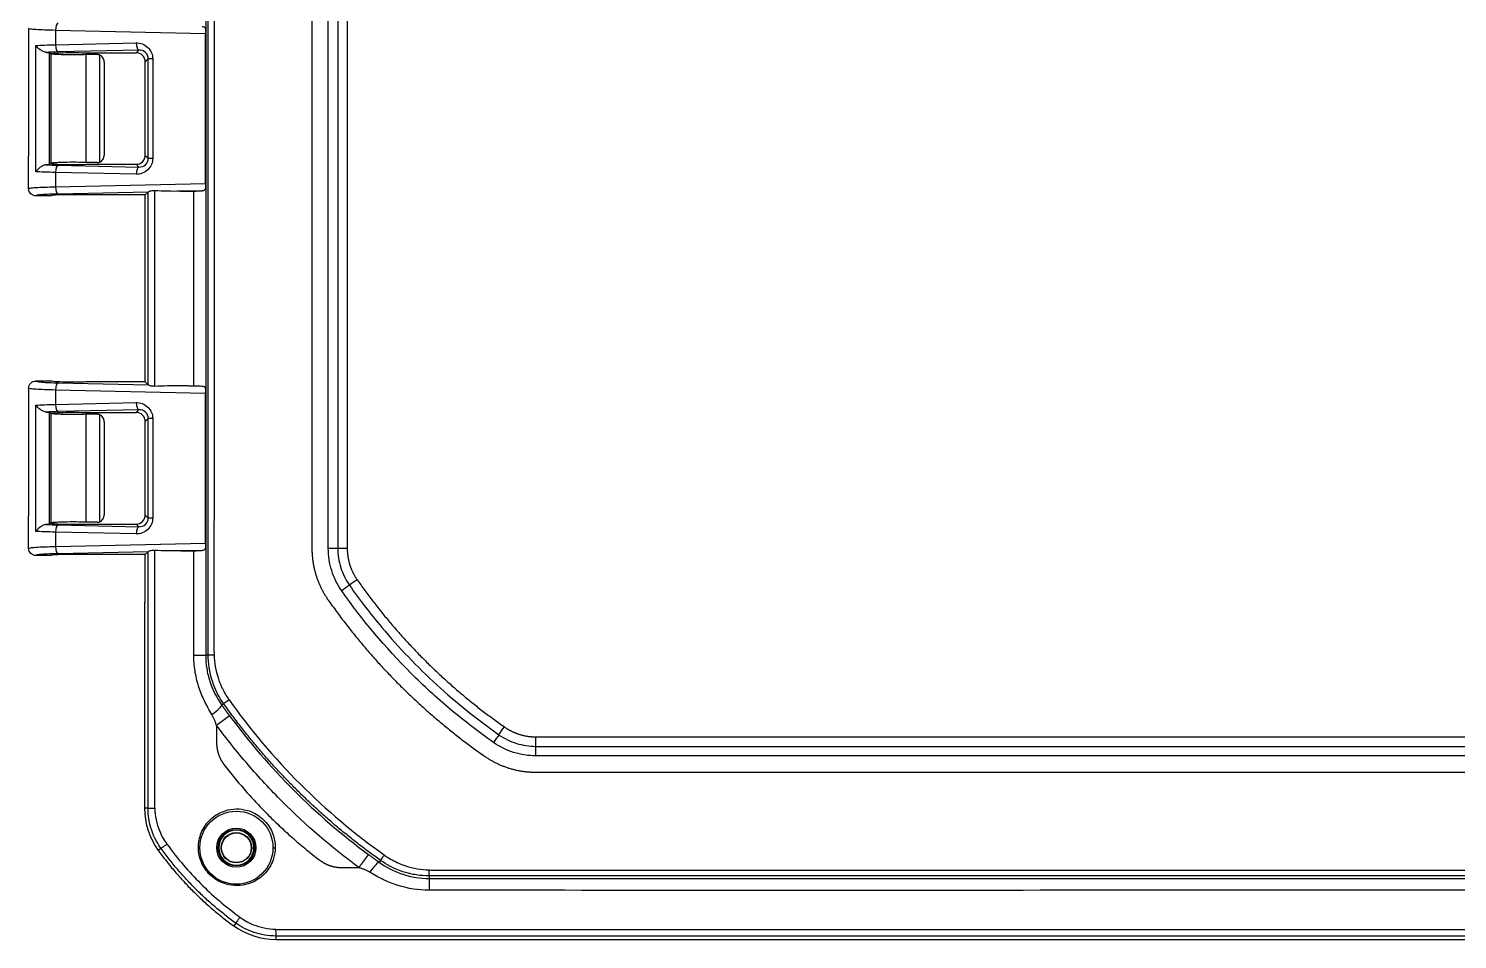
# Model space of a CAD drawing. Header units: millimetres. Extents: x 8 to 411, y -151 to 287.
# Drawn here: x 7.8 to 209.6, y -150.7 to -22.1 of the extents above; entities that cross this region are included whole.
import ezdxf

# ---------------------------------------------------------------- set-up
doc = ezdxf.new("R2010")
doc.units = ezdxf.units.MM
doc.layers.add('ProjItem', color=7, linetype='CONTINUOUS')

msp = doc.modelspace()

# ---------------------------------------------------------------- linework, layer by layer
at = {"layer": 'ProjItem'}
for p, q in [((47.8313, 68.2256), (47.8313, -95.4954)), ((50.1442, -95.4952), (50.1442, 68.2256)), ((51.4822, 68.2256), (51.4822, -95.495)), ((52.8202, 68.2256), (52.8202, -95.4949)), ((7.82732, -22.0728), (7.82732, -26.6448)), ((32.8246, -22.7957), (11.6188, -22.324)), ((11.6188, -22.324), (11.6188, -24.3588)), ((11.6188, -24.3588), (23.0126, -24.1054)), ((8.87275, -42.2902), (8.87275, -24.4586)), ((10.9907, -25.6274), (10.7302, -25.4714)), ((10.7302, -25.4714), (10.7302, -41.2774)), ((10.9907, -25.6274), (11.0023, -25.6274)), ((11.0139, -25.6413), (10.9907, -25.6274)), ((11.0139, -41.1075), (11.0139, -25.6413)), ((23.4096, -25.12), (12.0158, -25.3734)), ((15.9125, -25.5009), (23.0286, -25.5009)), ((15.9125, -25.7539), (15.9125, -40.9949)), ((17.5268, -25.7539), (15.9125, -25.7539)), ((17.8515, -25.8069), (17.8515, -40.9419)), ((23.0286, -25.5009), (23.4096, -25.12)), ((7.82732, -26.6448), (7.82732, -40.104)), ((18.4865, -26.7999), (18.4865, -39.9489)), ((24.7298, -26.3363), (24.2968, -26.7692)), ((24.2968, -39.9796), (24.2968, -26.7692)), ((24.7298, -40.4125), (24.7298, -26.3363)), ((25.3474, -26.3363), (25.3474, -40.4125)), ((7.82732, -44.676), (7.82732, -40.104)), ((24.2968, -39.9796), (24.7298, -40.4125)), ((10.9907, -41.1214), (10.7302, -41.2774)), ((11.0139, -41.1075), (10.9907, -41.1214)), ((10.9907, -41.1214), (11.0023, -41.1214)), ((12.0158, -41.3754), (23.4096, -41.6288)), ((17.5268, -40.9949), (15.9125, -40.9949)), ((15.9125, -41.2479), (23.0286, -41.2479)), ((23.4096, -41.6288), (23.0286, -41.2479)), ((23.0126, -42.6435), (11.6188, -42.39)), ((11.6188, -42.39), (11.6188, -44.4248)), ((11.6188, -44.4248), (32.8248, -43.9531)), ((11.0023, -45.6934), (8.84359, -45.6934)), ((24.7121, -45.157), (12.0158, -45.4394)), ((24.2968, -45.5669), (15.9125, -45.5669)), ((24.2968, -45.5669), (24.6948, -45.1689)), ((24.2968, -71.9819), (24.2968, -45.5669)), ((32.3438, -44.9872), (29.2479, -45.0561)), ((11.0023, -71.8554), (8.84359, -71.8554)), ((12.0158, -72.1094), (24.7121, -72.3918)), ((24.2968, -71.9819), (15.9125, -71.9819)), ((24.2968, -71.9819), (24.6948, -72.3798)), ((29.2506, -72.4928), (32.3426, -72.5616)), ((7.82732, -72.8728), (7.82732, -77.4448)), ((32.8248, -73.5957), (11.6188, -73.124)), ((11.6188, -73.124), (11.6188, -75.1588)), ((8.87275, -93.0902), (8.87275, -75.2586)), ((10.9907, -76.4274), (10.7302, -76.2714)), ((10.7302, -76.2714), (10.7302, -92.0774)), ((10.9907, -76.4274), (11.0023, -76.4274)), ((11.0139, -76.4413), (10.9907, -76.4274)), ((11.0139, -91.9075), (11.0139, -76.4413)), ((11.6188, -75.1588), (23.0126, -74.9054)), ((23.4096, -75.92), (12.0158, -76.1734)), ((15.9125, -76.3009), (23.0286, -76.3009)), ((15.9125, -76.5539), (15.9125, -91.7949)), ((17.5268, -76.5539), (15.9125, -76.5539)), ((17.8515, -76.6069), (17.8515, -91.7419)), ((23.0286, -76.3009), (23.4096, -75.92)), ((7.82732, -77.4448), (7.82732, -90.904)), ((18.4865, -77.5999), (18.4865, -90.7489)), ((24.7298, -77.1363), (24.2968, -77.5692)), ((24.2968, -90.7796), (24.2968, -77.5692)), ((24.7298, -91.2125), (24.7298, -77.1363)), ((25.3474, -77.1363), (25.3474, -91.2125)), ((24.2968, -90.7796), (24.7298, -91.2125)), ((7.82732, -95.476), (7.82732, -90.904)), ((10.9907, -91.9214), (10.7302, -92.0774)), ((11.0139, -91.9075), (10.9907, -91.9214)), ((10.9907, -91.9214), (11.0023, -91.9214)), ((12.0158, -92.1754), (23.4096, -92.4288)), ((17.5268, -91.7949), (15.9125, -91.7949)), ((15.9125, -92.0479), (23.0286, -92.0479)), ((23.4096, -92.4288), (23.0286, -92.0479)), ((23.0126, -93.4435), (11.6188, -93.19)), ((11.6188, -93.19), (11.6188, -95.2248)), ((11.6188, -95.2248), (32.8243, -94.7531)), ((11.0023, -96.4934), (8.84359, -96.4934)), ((24.712, -95.957), (12.0158, -96.2394)), ((24.2968, -96.3669), (15.9125, -96.3669)), ((24.2968, -96.3669), (24.6948, -95.969)), ((24.2968, -103.08), (24.2968, -96.3669)), ((32.3273, -95.7876), (29.3134, -95.8546)), ((24.2103, -103.224), (24.2968, -103.08)), ((24.2103, -103.224), (24.2103, -132.192)), ((33.1886, -110.558), (32.8298, -110.558)), ((35.3811, -117.43), (35.1112, -117.622)), ((34.3703, -120.483), (34.3703, -122.92)), ((79.4376, -122.112), (356.079, -122.112)), ((356.079, -124.789), (79.4373, -124.789)), ((79.4374, -123.451), (356.079, -123.451)), ((79.4374, -127.101), (217.758, -127.101)), ((24.6946, -132.192), (24.2103, -132.192)), ((26.5289, -137.867), (26.1398, -138.149)), ((52.0129, -140.562), (54.4502, -140.562)), ((57.5023, -139.552), (57.3103, -139.821)), ((64.3744, -141.744), (64.3744, -142.103)), ((37.0654, -148.404), (36.7837, -148.793)), ((42.7406, -150.238), (42.7406, -150.722)), ((42.7406, -150.722), (392.776, -150.722))]:
    msp.add_line(p, q, dxfattribs=at)
for radius in [5.15874, 2.76698, 2.56698, 2.14421, 2.0955]:
    msp.add_circle((37.1643, -137.768), radius, dxfattribs=at)
for centre, radius, start, end in [((34.3703, -132.192), 10.16, 180, -144.105), ((37.1643, -137.768), 2.4765, 0, 180), ((37.1643, -137.768), 2.4765, 180, 0), ((42.7406, -140.562), 10.16, -125.895, -90)]:
    msp.add_arc(centre, radius, start, end, dxfattribs=at)
for centre, major_axis, ratio, start_param, end_param in [((12.0158, -22.324), (0.0226, 1.01575), 0.390649, -6.2263, -4.7037), ((23.4096, -24.1054), (-0.0226, 1.01575), 0.390649, -4.72108, -3.19848), ((12.0158, -24.3588), (-0.0226, 1.01575), 0.390649, -4.72108, -3.19848), ((12.0158, -42.39), (0.0226, 1.01575), 0.390649, -6.2263, -4.7037), ((23.4096, -42.6435), (0.0226, 1.01575), 0.390649, -6.2263, -4.7037), ((12.0158, -44.4248), (-0.0226, 1.01575), 0.390649, -4.72108, -3.19848), ((12.0158, -73.124), (0.0226, 1.01575), 0.390649, -6.2263, -4.7037), ((12.0158, -75.1588), (-0.0226, 1.01575), 0.390649, -4.72108, -3.19848), ((23.4096, -74.9054), (-0.0226, 1.01575), 0.390649, -4.72108, -3.19848), ((12.0158, -93.19), (0.0226, 1.01575), 0.390649, -6.2263, -4.7037), ((23.4096, -93.4435), (0.0226, 1.01575), 0.390649, -6.2263, -4.7037), ((12.0158, -95.2248), (-0.0226, 1.01575), 0.390649, -4.72108, -3.19848), ((30.5452, -110.558), (2.286, 0.00011), 0.00132786, -1.30254, -0.0349066), ((33.2498, -118.947), (1.85697, 1.33322), 0.119602, -1.40744, -0.0351591), ((55.9857, -141.683), (1.33322, 1.85696), 0.119669, 0.0351594, 1.40737), ((64.3744, -144.388), (0.0001, 2.286), 0.00129019, 0.0349066, 1.30259)]:
    msp.add_ellipse(centre, major_axis=major_axis, ratio=ratio, start_param=start_param, end_param=end_param, dxfattribs=at)
for points, degree in [([(32.8304, 68.2253), (32.8278, -21.1666), (32.8298, -110.558)], 2), ([(33.1886, -110.558), (33.1889, 68.2256)], 1), ([(32.8248, -43.9531), (32.8246, -22.7957)], 1), ([(8.87275, -24.4586), (9.52777, -24.4151), (10.521, -24.379), (11.6188, -24.3588)], 3), ([(12.0158, -25.3734), (11.3899, -25.3873), (10.8068, -25.4081), (10.3319, -25.4336)], 3), ([(10.3319, -25.4336), (10.5541, -25.4421), (10.7103, -25.457), (10.7302, -25.4714)], 3), ([(17.8515, -25.8069), (17.6936, -25.7541), (17.5268, -25.7539)], 2), ([(11.6188, -42.39), (10.521, -42.3699), (9.52777, -42.3338), (8.87275, -42.2902)], 3), ([(10.7302, -41.2774), (10.7103, -41.2918), (10.5541, -41.3067), (10.3319, -41.3152)], 3), ([(10.3319, -41.3152), (10.8068, -41.3407), (11.3899, -41.3615), (12.0158, -41.3754)], 3), ([(17.5268, -40.9949), (17.6936, -40.9947), (17.8515, -40.9419)], 2), ([(24.7121, -45.157), (24.6997, -45.163), (24.6948, -45.1689)], 2), ([(24.6948, -72.3798), (24.6948, -45.1689)], 1), ([(25.6263, -44.9735), (25.6261, -56.9496), (25.6265, -72.5752)], 2), ([(29.2479, -45.0561), (28.0398, -45.0735), (26.8311, -45.0543), (25.6263, -44.9735)], 3), ([(29.2479, -45.0561), (31.142, -45.029)], 1), ([(31.142, -45.029), (31.6152, -45.0223), (32.043, -45.0074), (32.3438, -44.9872)], 3), ([(31.1428, -72.5199), (31.142, -45.029)], 1), ([(24.7121, -72.3918), (24.6997, -72.3859), (24.6948, -72.3798)], 2), ([(25.6265, -72.5752), (26.8326, -72.4944), (28.0419, -72.4754), (29.2506, -72.4928)], 3), ([(29.2506, -72.4928), (31.1428, -72.5199)], 1), ([(31.1428, -72.5199), (31.6151, -72.5265), (32.042, -72.5414), (32.3426, -72.5616)], 3), ([(32.8243, -94.7531), (32.8248, -73.5957)], 1), ([(8.87275, -75.2586), (9.52777, -75.2151), (10.521, -75.179), (11.6188, -75.1588)], 3), ([(12.0158, -76.1734), (11.3899, -76.1873), (10.8068, -76.2081), (10.3319, -76.2336)], 3), ([(10.3319, -76.2336), (10.5541, -76.2421), (10.7103, -76.257), (10.7302, -76.2714)], 3), ([(17.8515, -76.6069), (17.6936, -76.5541), (17.5268, -76.5539)], 2), ([(10.7302, -92.0774), (10.7103, -92.0918), (10.5541, -92.1067), (10.3319, -92.1152)], 3), ([(10.3319, -92.1152), (10.8068, -92.1407), (11.3899, -92.1615), (12.0158, -92.1754)], 3), ([(17.5268, -91.7949), (17.6936, -91.7947), (17.8515, -91.7419)], 2), ([(11.6188, -93.19), (10.521, -93.1699), (9.52777, -93.1338), (8.87275, -93.0902)], 3), ([(24.6946, -132.192), (24.6948, -95.969)], 1), ([(24.712, -95.957), (24.6998, -95.9629), (24.6948, -95.969)], 2), ([(29.3134, -95.8546), (28.0833, -95.8714), (26.8526, -95.8528), (25.6245, -95.7726)], 3), ([(29.3134, -95.8546), (31.1468, -95.8282)], 1), ([(31.1468, -95.8282), (31.6096, -95.8216), (32.0285, -95.8072), (32.3273, -95.7876)], 3), ([(31.1511, -110.561), (31.1468, -95.8282)], 1), ([(47.8313, -95.4954), (47.8314, -95.5441)], 1), ([(51.4822, -95.495), (51.0829, -95.4951), (50.6139, -95.4951), (50.1442, -95.4952)], 3), ([(52.8202, -95.4949), (52.3505, -95.495), (51.8815, -95.495), (51.4822, -95.495)], 3), ([(53.1266, -100.697), (52.7999, -100.927), (52.4162, -101.196), (52.0318, -101.466)], 3), ([(54.2216, -99.928), (53.8371, -100.198), (53.4534, -100.467), (53.1266, -100.697)], 3), ([(54.2216, -99.928), (62.7974, -112.135), (75.0045, -120.711)], 2), ([(50.1152, -102.761), (50.1392, -102.796)], 1), ([(50.1392, -102.796), (59.2162, -115.717), (72.137, -124.793)], 2), ([(50.1392, -102.796), (50.4309, -103.208)], 1), ([(35.1112, -117.622), (35.6506, -118.373), (36.206, -119.122)], 2), ([(57.5023, -139.552), (44.5777, -130.355), (35.3811, -117.43)], 2), ([(74.2355, -121.806), (74.465, -121.479), (74.7346, -121.095), (75.0045, -120.711)], 3), ([(74.2355, -121.806), (74.006, -122.133), (73.7365, -122.516), (73.4665, -122.901)], 3), ([(79.4374, -123.451), (79.4375, -123.051), (79.4375, -122.582), (79.4376, -122.112)], 3), ([(71.7311, -124.507), (72.137, -124.793)], 1), ([(72.137, -124.793), (72.1733, -124.819)], 1), ([(79.4373, -124.789), (79.4373, -124.319), (79.4374, -123.85), (79.4374, -123.451)], 3), ([(35.4161, -126.007), (41.2729, -133.66), (48.9255, -139.517)], 2), ([(79.387, -127.101), (79.4374, -127.101)], 1), ([(26.1398, -138.149), (30.6089, -144.324), (36.7837, -148.793)], 2), ([(37.0654, -148.404), (30.9526, -143.98), (26.5289, -137.867)], 2), ([(34.5973, -137.768), (34.3973, -137.768)], 1), ([(39.2598, -137.768), (39.3085, -137.768)], 1), ([(39.3085, -137.768), (39.6408, -137.768)], 1), ([(42.3231, -137.768), (42.6448, -137.768)], 1), ([(55.8102, -138.727), (56.5597, -139.282), (57.3103, -139.821)], 2), ([(217.758, -141.744), (64.3744, -141.744)], 1), ([(64.3744, -142.103), (141.067, -142.105), (217.759, -142.102)], 2), ([(217.758, -143.78), (166.629, -143.782), (115.5, -143.799), (64.3715, -143.782)], 3), ([(217.758, -150.238), (42.7406, -150.238)], 1)]:
    msp.add_open_spline(points, degree=degree, dxfattribs=at)
for points, degree, knots in [([(34.0001, 68.2256), (34.0016, 38.4199), (34.0119, 8.61326), (34.0113, -21.1665), (34.0109, -32.3343), (34.0133, -47.2397), (34.0112, -65.8623), (34.0102, -73.7307), (34.0086, -81.18), (34.0065, -88.2101), (34.004, -95.6708), (34.0014, -101.266), (33.9987, -104.997), (33.9974, -106.862), (33.9964, -108.262), (33.9956, -109.196), (33.9931, -109.663), (33.9957, -110.016), (34.0084, -110.245), (34.0207, -110.474), (34.0276, -110.59), (34.0292, -110.59)], 3, [0, 0, 0, 0, 0.5, 0.5, 0.5, 0.75, 0.75, 0.75, 0.875, 0.875, 0.875, 0.9375, 0.9375, 0.9375, 0.96875, 0.96875, 0.96875, 0.984375, 0.984375, 0.984375, 1, 1, 1, 1]), ([(11.6188, -22.324), (10.564, -22.3047), (9.54779, -22.2693), (8.86105, -22.2234), (8.51409, -22.2003), (8.25375, -22.1758), (8.08003, -22.1498), (7.90934, -22.1238), (7.82511, -22.0982), (7.82732, -22.0728)], 3, [0.401426, 0.401426, 0.401426, 0.401426, 0.986111, 0.986111, 0.986111, 1.27845, 1.27845, 1.27845, 1.5708, 1.5708, 1.5708, 1.5708]), ([(32.3352, -21.7614), (32.5339, -21.7739), (32.6768, -21.8241), (32.7478, -21.9974), (32.7822, -22.0837), (32.8038, -22.197), (32.8125, -22.3373), (32.8215, -22.4781), (32.8255, -22.6309), (32.8246, -22.7957)], 3, [0, 0, 0, 0, 0.000953323, 0.000953323, 0.000953323, 0.00142998, 0.00142998, 0.00142998, 0.00190665, 0.00190665, 0.00190665, 0.00190665]), ([(23.0126, -24.1054), (23.2878, -24.0989), (23.5849, -24.1413), (23.8726, -24.2464), (24.1602, -24.3507), (24.4363, -24.5186), (24.6639, -24.7369), (24.8923, -24.9543), (25.0704, -25.2204), (25.1835, -25.499), (25.2976, -25.7778), (25.3477, -26.0672), (25.3474, -26.3363)], 3, [1.68029, 1.68029, 1.68029, 1.68029, 2.0723, 2.0723, 2.0723, 2.46431, 2.46431, 2.46431, 2.85633, 2.85633, 2.85633, 3.24834, 3.24834, 3.24834, 3.24834]), ([(10.3319, -25.4336), (10.2001, -25.4283), (10.0493, -25.3848), (9.90148, -25.3201), (9.75252, -25.2536), (9.6118, -25.1727), (9.47933, -25.0774), (9.2189, -24.8918), (9.00848, -24.6732), (8.87275, -24.4586)], 3, [0, 0, 0, 0, 0.000488056, 0.000488056, 0.000488056, 0.000976112, 0.000976112, 0.000976112, 0.00195222, 0.00195222, 0.00195222, 0.00195222]), ([(11.0023, -25.6274), (11.0013, -25.6036), (11.1074, -25.5759), (11.3906, -25.5494), (11.6688, -25.523), (12.1347, -25.4986), (12.706, -25.484), (13.2746, -25.4692), (13.9276, -25.4648), (14.4968, -25.4694), (15.0699, -25.4738), (15.5538, -25.4864), (15.9125, -25.5009)], 3, [1.5708, 1.5708, 1.5708, 1.5708, 2.12781, 2.12781, 2.12781, 2.68483, 2.68483, 2.68483, 3.24184, 3.24184, 3.24184, 3.79886, 3.79886, 3.79886, 3.79886]), ([(15.9125, -25.7539), (15.5616, -25.7681), (15.0943, -25.7803), (14.5458, -25.785), (14.0007, -25.7899), (13.379, -25.7865), (12.8266, -25.7737), (12.2722, -25.7611), (11.804, -25.7394), (11.5029, -25.7151), (11.1973, -25.6908), (11.0517, -25.6645), (11.0139, -25.6413)], 3, [5.62592, 5.62592, 5.62592, 5.62592, 6.16112, 6.16112, 6.16112, 6.69632, 6.69632, 6.69632, 7.23152, 7.23152, 7.23152, 7.76672, 7.76672, 7.76672, 7.76672]), ([(18.4865, -26.7999), (18.4877, -26.603), (18.4294, -26.3823), (18.3114, -26.1996), (18.195, -26.0157), (18.0237, -25.8774), (17.8515, -25.8069)], 3, [0.0620551, 0.0620551, 0.0620551, 0.0620551, 0.683054, 0.683054, 0.683054, 1.30405, 1.30405, 1.30405, 1.30405]), ([(24.2968, -26.7692), (24.3009, -26.4714), (24.1777, -26.1199), (23.9256, -25.8722), (23.6778, -25.6201), (23.3264, -25.4969), (23.0286, -25.5009)], 3, [2.35756, 2.35756, 2.35756, 2.35756, 3.14159, 3.14159, 3.14159, 3.92562, 3.92562, 3.92562, 3.92562]), ([(24.7298, -26.3363), (24.7347, -26.0376), (24.6069, -25.6907), (24.3445, -25.4533), (24.0866, -25.2114), (23.7203, -25.103), (23.4096, -25.12)], 3, [3.03484, 3.03484, 3.03484, 3.03484, 3.81887, 3.81887, 3.81887, 4.6029, 4.6029, 4.6029, 4.6029]), ([(25.3474, -26.3363), (25.1734, -26.3363), (25.0212, -26.3363), (24.9121, -26.3363), (24.8041, -26.3363), (24.7403, -26.3363), (24.7298, -26.3363)], 3, [1.97222, 1.97222, 1.97222, 1.97222, 2.53073, 2.53073, 2.53073, 3.08923, 3.08923, 3.08923, 3.08923]), ([(17.8515, -40.9419), (18.0237, -40.8714), (18.195, -40.7331), (18.3114, -40.5492), (18.4294, -40.3665), (18.4877, -40.1458), (18.4865, -39.9489)], 3, [4.97913, 4.97913, 4.97913, 4.97913, 5.60013, 5.60013, 5.60013, 6.22113, 6.22113, 6.22113, 6.22113]), ([(23.0286, -41.2479), (23.3264, -41.2519), (23.6778, -41.1287), (23.9256, -40.8766), (24.1777, -40.6289), (24.3009, -40.2774), (24.2968, -39.9796)], 3, [2.35756, 2.35756, 2.35756, 2.35756, 3.14159, 3.14159, 3.14159, 3.92562, 3.92562, 3.92562, 3.92562]), ([(10.3319, -41.3152), (10.2001, -41.3205), (10.0493, -41.364), (9.90148, -41.4287), (9.75252, -41.4952), (9.6118, -41.5761), (9.47933, -41.6714), (9.2189, -41.857), (9.00848, -42.0756), (8.87275, -42.2902)], 3, [0, 0, 0, 0, 0.000488056, 0.000488056, 0.000488056, 0.000976112, 0.000976112, 0.000976112, 0.00195222, 0.00195222, 0.00195222, 0.00195222]), ([(11.0023, -41.1214), (11.0013, -41.1452), (11.1074, -41.1729), (11.3906, -41.1994), (11.6688, -41.2258), (12.1347, -41.2502), (12.706, -41.2648), (13.2746, -41.2796), (13.9276, -41.284), (14.4968, -41.2794), (15.0699, -41.275), (15.5538, -41.2624), (15.9125, -41.2479)], 3, [4.71239, 4.71239, 4.71239, 4.71239, 5.2694, 5.2694, 5.2694, 5.82642, 5.82642, 5.82642, 6.38343, 6.38343, 6.38343, 6.94045, 6.94045, 6.94045, 6.94045]), ([(15.9125, -40.9949), (15.5616, -40.9807), (15.0943, -40.9685), (14.5458, -40.9638), (14.0007, -40.9589), (13.379, -40.9623), (12.8266, -40.9751), (12.2722, -40.9877), (11.804, -41.0094), (11.5029, -41.0337), (11.1973, -41.058), (11.0517, -41.0843), (11.0139, -41.1075)], 3, [2.48433, 2.48433, 2.48433, 2.48433, 3.01953, 3.01953, 3.01953, 3.55473, 3.55473, 3.55473, 4.08992, 4.08992, 4.08992, 4.62512, 4.62512, 4.62512, 4.62512]), ([(25.3474, -40.4125), (25.3477, -40.6816), (25.2976, -40.971), (25.1835, -41.2498), (25.0704, -41.5284), (24.8923, -41.7945), (24.6639, -42.0119), (24.4363, -42.2302), (24.1602, -42.3981), (23.8726, -42.5024), (23.5849, -42.6075), (23.2878, -42.6499), (23.0126, -42.6435)], 3, [3.03484, 3.03484, 3.03484, 3.03484, 3.42686, 3.42686, 3.42686, 3.81887, 3.81887, 3.81887, 4.21089, 4.21089, 4.21089, 4.6029, 4.6029, 4.6029, 4.6029]), ([(23.4096, -41.6288), (23.7203, -41.6458), (24.0866, -41.5374), (24.3445, -41.2955), (24.6069, -41.0581), (24.7347, -40.7112), (24.7298, -40.4125)], 3, [1.68029, 1.68029, 1.68029, 1.68029, 2.46431, 2.46431, 2.46431, 3.24834, 3.24834, 3.24834, 3.24834]), ([(25.3474, -40.4125), (25.1734, -40.4125), (25.0212, -40.4125), (24.9121, -40.4125), (24.8041, -40.4125), (24.7403, -40.4125), (24.7298, -40.4125)], 3, [1.97222, 1.97222, 1.97222, 1.97222, 2.53073, 2.53073, 2.53073, 3.08923, 3.08923, 3.08923, 3.08923]), ([(32.8248, -43.9531), (32.8247, -44.1127), (32.8227, -44.2709), (32.8133, -44.4093), (32.8051, -44.5484), (32.7841, -44.662), (32.7502, -44.7503), (32.68, -44.9245), (32.5412, -44.9741), (32.3438, -44.9872)], 3, [0, 0, 0, 0, 0.000475486, 0.000475486, 0.000475486, 0.000950971, 0.000950971, 0.000950971, 0.00190194, 0.00190194, 0.00190194, 0.00190194]), ([(7.82732, -44.676), (7.82511, -44.6506), (7.90934, -44.625), (8.08003, -44.599), (8.25375, -44.5731), (8.51409, -44.5485), (8.86105, -44.5254), (9.54779, -44.4795), (10.564, -44.4441), (11.6188, -44.4248)], 3, [1.5708, 1.5708, 1.5708, 1.5708, 1.86314, 1.86314, 1.86314, 2.15548, 2.15548, 2.15548, 2.74017, 2.74017, 2.74017, 2.74017]), ([(8.84359, -45.6934), (8.57621, -45.6946), (8.31263, -45.5842), (8.12505, -45.3955), (7.93763, -45.2079), (7.82732, -44.9446), (7.82732, -44.676)], 3, [0, 0, 0, 0, 0.000794215, 0.000794215, 0.000794215, 0.00158843, 0.00158843, 0.00158843, 0.00158843]), ([(12.0158, -45.4394), (11.1264, -45.4589), (10.2691, -45.4946), (9.69366, -45.5412), (9.11033, -45.5874), (8.82829, -45.6429), (8.84359, -45.6934)], 3, [3.54302, 3.54302, 3.54302, 3.54302, 4.13281, 4.13281, 4.13281, 4.7226, 4.7226, 4.7226, 4.7226]), ([(15.9125, -45.5669), (15.5538, -45.5524), (15.0699, -45.5398), (14.4968, -45.5354), (13.9276, -45.5308), (13.2746, -45.5352), (12.706, -45.55), (12.1347, -45.5646), (11.6688, -45.589), (11.3906, -45.6154), (11.1074, -45.6419), (11.0013, -45.6696), (11.0023, -45.6934)], 3, [2.48433, 2.48433, 2.48433, 2.48433, 3.04134, 3.04134, 3.04134, 3.59836, 3.59836, 3.59836, 4.15537, 4.15537, 4.15537, 4.71239, 4.71239, 4.71239, 4.71239]), ([(24.7121, -45.157), (24.7389, -45.1468), (24.8154, -45.0614), (24.9886, -45.0065), (25.1614, -44.9503), (25.3985, -44.9553), (25.6263, -44.9735)], 3, [0, 0, 0, 0, 0.00070985, 0.00070985, 0.00070985, 0.0014197, 0.0014197, 0.0014197, 0.0014197]), ([(7.82732, -72.8728), (7.82611, -72.6055), (7.9361, -72.3418), (8.12454, -72.1539), (8.31185, -71.9661), (8.57503, -71.8554), (8.84359, -71.8554)], 3, [0, 0, 0, 0, 0.000794216, 0.000794216, 0.000794216, 0.00158843, 0.00158843, 0.00158843, 0.00158843]), ([(8.84359, -71.8554), (8.82829, -71.9059), (9.11033, -71.9614), (9.69366, -72.0076), (10.2691, -72.0542), (11.1264, -72.0899), (12.0158, -72.1094)], 3, [4.70218, 4.70218, 4.70218, 4.70218, 5.29197, 5.29197, 5.29197, 5.88176, 5.88176, 5.88176, 5.88176]), ([(15.9125, -71.9819), (15.5538, -71.9964), (15.0699, -72.009), (14.4968, -72.0134), (13.9276, -72.018), (13.2746, -72.0136), (12.706, -71.9988), (12.1347, -71.9842), (11.6688, -71.9598), (11.3906, -71.9334), (11.1074, -71.9069), (11.0013, -71.8792), (11.0023, -71.8554)], 3, [5.62592, 5.62592, 5.62592, 5.62592, 6.18294, 6.18294, 6.18294, 6.73995, 6.73995, 6.73995, 7.29697, 7.29697, 7.29697, 7.85398, 7.85398, 7.85398, 7.85398]), ([(25.6265, -72.5752), (25.3992, -72.5934), (25.1631, -72.5985), (24.9902, -72.5428), (24.8177, -72.4888), (24.7389, -72.4023), (24.7121, -72.3918)], 3, [0, 0, 0, 0, 0.000712381, 0.000712381, 0.000712381, 0.00142476, 0.00142476, 0.00142476, 0.00142476]), ([(32.3426, -72.5616), (32.5393, -72.574), (32.6803, -72.6248), (32.7499, -72.7986), (32.7837, -72.885), (32.8047, -72.9982), (32.8131, -73.1383), (32.8218, -73.2789), (32.8257, -73.4314), (32.8248, -73.5957)], 3, [0, 0, 0, 0, 0.000950599, 0.000950599, 0.000950599, 0.0014259, 0.0014259, 0.0014259, 0.0019012, 0.0019012, 0.0019012, 0.0019012]), ([(11.6188, -73.124), (10.564, -73.1047), (9.54779, -73.0693), (8.86105, -73.0234), (8.51409, -73.0003), (8.25375, -72.9758), (8.08003, -72.9498), (7.90934, -72.9238), (7.82511, -72.8982), (7.82732, -72.8728)], 3, [0.401426, 0.401426, 0.401426, 0.401426, 0.986111, 0.986111, 0.986111, 1.27845, 1.27845, 1.27845, 1.5708, 1.5708, 1.5708, 1.5708]), ([(10.3319, -76.2336), (10.2001, -76.2283), (10.0493, -76.1848), (9.90148, -76.1201), (9.75252, -76.0536), (9.6118, -75.9727), (9.47933, -75.8774), (9.2189, -75.6918), (9.00848, -75.4732), (8.87275, -75.2586)], 3, [0, 0, 0, 0, 0.000488056, 0.000488056, 0.000488056, 0.000976112, 0.000976112, 0.000976112, 0.00195222, 0.00195222, 0.00195222, 0.00195222]), ([(11.0023, -76.4274), (11.0013, -76.4036), (11.1074, -76.3759), (11.3906, -76.3494), (11.6688, -76.323), (12.1347, -76.2986), (12.706, -76.284), (13.2746, -76.2692), (13.9276, -76.2648), (14.4968, -76.2694), (15.0699, -76.2738), (15.5538, -76.2864), (15.9125, -76.3009)], 3, [1.5708, 1.5708, 1.5708, 1.5708, 2.12781, 2.12781, 2.12781, 2.68483, 2.68483, 2.68483, 3.24184, 3.24184, 3.24184, 3.79886, 3.79886, 3.79886, 3.79886]), ([(15.9125, -76.5539), (15.5616, -76.5681), (15.0943, -76.5803), (14.5458, -76.585), (14.0007, -76.5899), (13.379, -76.5865), (12.8266, -76.5737), (12.2722, -76.5611), (11.804, -76.5394), (11.5029, -76.5151), (11.1973, -76.4908), (11.0517, -76.4645), (11.0139, -76.4413)], 3, [5.62592, 5.62592, 5.62592, 5.62592, 6.16112, 6.16112, 6.16112, 6.69632, 6.69632, 6.69632, 7.23152, 7.23152, 7.23152, 7.76672, 7.76672, 7.76672, 7.76672]), ([(18.4865, -77.5999), (18.4877, -77.403), (18.4294, -77.1823), (18.3114, -76.9996), (18.195, -76.8157), (18.0237, -76.6774), (17.8515, -76.6069)], 3, [0.0620551, 0.0620551, 0.0620551, 0.0620551, 0.683054, 0.683054, 0.683054, 1.30405, 1.30405, 1.30405, 1.30405]), ([(23.0126, -74.9054), (23.2878, -74.8989), (23.5849, -74.9413), (23.8726, -75.0464), (24.1602, -75.1507), (24.4363, -75.3186), (24.6639, -75.5369), (24.8923, -75.7543), (25.0704, -76.0204), (25.1835, -76.299), (25.2976, -76.5778), (25.3477, -76.8672), (25.3474, -77.1363)], 3, [1.68029, 1.68029, 1.68029, 1.68029, 2.0723, 2.0723, 2.0723, 2.46431, 2.46431, 2.46431, 2.85633, 2.85633, 2.85633, 3.24834, 3.24834, 3.24834, 3.24834]), ([(24.2968, -77.5692), (24.3009, -77.2714), (24.1777, -76.9199), (23.9256, -76.6722), (23.6778, -76.4201), (23.3264, -76.2969), (23.0286, -76.3009)], 3, [2.35756, 2.35756, 2.35756, 2.35756, 3.14159, 3.14159, 3.14159, 3.92562, 3.92562, 3.92562, 3.92562]), ([(24.7298, -77.1363), (24.7347, -76.8376), (24.6069, -76.4907), (24.3445, -76.2533), (24.0866, -76.0114), (23.7203, -75.903), (23.4096, -75.92)], 3, [3.03484, 3.03484, 3.03484, 3.03484, 3.81887, 3.81887, 3.81887, 4.6029, 4.6029, 4.6029, 4.6029]), ([(25.3474, -77.1363), (25.1734, -77.1363), (25.0212, -77.1363), (24.9121, -77.1363), (24.8041, -77.1363), (24.7403, -77.1363), (24.7298, -77.1363)], 3, [1.97222, 1.97222, 1.97222, 1.97222, 2.53073, 2.53073, 2.53073, 3.08923, 3.08923, 3.08923, 3.08923]), ([(17.8515, -91.7419), (18.0237, -91.6714), (18.195, -91.5331), (18.3114, -91.3492), (18.4294, -91.1665), (18.4877, -90.9458), (18.4865, -90.7489)], 3, [4.97913, 4.97913, 4.97913, 4.97913, 5.60013, 5.60013, 5.60013, 6.22113, 6.22113, 6.22113, 6.22113]), ([(23.0286, -92.0479), (23.3264, -92.0519), (23.6778, -91.9287), (23.9256, -91.6766), (24.1777, -91.4289), (24.3009, -91.0774), (24.2968, -90.7796)], 3, [2.35756, 2.35756, 2.35756, 2.35756, 3.14159, 3.14159, 3.14159, 3.92562, 3.92562, 3.92562, 3.92562]), ([(10.3319, -92.1152), (10.2001, -92.1205), (10.0493, -92.164), (9.90148, -92.2287), (9.75252, -92.2952), (9.6118, -92.3761), (9.47933, -92.4714), (9.2189, -92.657), (9.00848, -92.8756), (8.87275, -93.0902)], 3, [0, 0, 0, 0, 0.000488056, 0.000488056, 0.000488056, 0.000976112, 0.000976112, 0.000976112, 0.00195222, 0.00195222, 0.00195222, 0.00195222]), ([(11.0023, -91.9214), (11.0013, -91.9452), (11.1074, -91.9729), (11.3906, -91.9994), (11.6688, -92.0258), (12.1347, -92.0502), (12.706, -92.0648), (13.2746, -92.0796), (13.9276, -92.084), (14.4968, -92.0794), (15.0699, -92.075), (15.5538, -92.0624), (15.9125, -92.0479)], 3, [4.71239, 4.71239, 4.71239, 4.71239, 5.2694, 5.2694, 5.2694, 5.82642, 5.82642, 5.82642, 6.38343, 6.38343, 6.38343, 6.94045, 6.94045, 6.94045, 6.94045]), ([(15.9125, -91.7949), (15.5616, -91.7807), (15.0943, -91.7685), (14.5458, -91.7638), (14.0007, -91.7589), (13.379, -91.7623), (12.8266, -91.7751), (12.2722, -91.7877), (11.804, -91.8094), (11.5029, -91.8337), (11.1973, -91.858), (11.0517, -91.8843), (11.0139, -91.9075)], 3, [2.48433, 2.48433, 2.48433, 2.48433, 3.01953, 3.01953, 3.01953, 3.55473, 3.55473, 3.55473, 4.08992, 4.08992, 4.08992, 4.62512, 4.62512, 4.62512, 4.62512]), ([(25.3474, -91.2125), (25.3477, -91.4816), (25.2976, -91.771), (25.1835, -92.0498), (25.0704, -92.3284), (24.8923, -92.5945), (24.6639, -92.8119), (24.4363, -93.0302), (24.1602, -93.1981), (23.8726, -93.3024), (23.5849, -93.4075), (23.2878, -93.4499), (23.0126, -93.4435)], 3, [3.03484, 3.03484, 3.03484, 3.03484, 3.42686, 3.42686, 3.42686, 3.81887, 3.81887, 3.81887, 4.21089, 4.21089, 4.21089, 4.6029, 4.6029, 4.6029, 4.6029]), ([(23.4096, -92.4288), (23.7203, -92.4458), (24.0866, -92.3374), (24.3445, -92.0955), (24.6069, -91.8581), (24.7347, -91.5112), (24.7298, -91.2125)], 3, [1.68029, 1.68029, 1.68029, 1.68029, 2.46431, 2.46431, 2.46431, 3.24834, 3.24834, 3.24834, 3.24834]), ([(25.3474, -91.2125), (25.1734, -91.2125), (25.0212, -91.2125), (24.9121, -91.2125), (24.8041, -91.2125), (24.7403, -91.2125), (24.7298, -91.2125)], 3, [1.97222, 1.97222, 1.97222, 1.97222, 2.53073, 2.53073, 2.53073, 3.08923, 3.08923, 3.08923, 3.08923]), ([(32.8243, -94.7531), (32.8242, -94.9137), (32.8219, -95.0728), (32.8118, -95.2117), (32.8029, -95.3513), (32.7807, -95.465), (32.7453, -95.5528), (32.672, -95.7261), (32.529, -95.7745), (32.3273, -95.7876)], 3, [0, 0, 0, 0, 0.00047841, 0.00047841, 0.00047841, 0.000956819, 0.000956819, 0.000956819, 0.00191364, 0.00191364, 0.00191364, 0.00191364]), ([(7.82732, -95.476), (7.82511, -95.4506), (7.90934, -95.425), (8.08003, -95.399), (8.25375, -95.3731), (8.51409, -95.3485), (8.86105, -95.3254), (9.54779, -95.2795), (10.564, -95.2441), (11.6188, -95.2248)], 3, [1.5708, 1.5708, 1.5708, 1.5708, 1.86314, 1.86314, 1.86314, 2.15548, 2.15548, 2.15548, 2.74017, 2.74017, 2.74017, 2.74017]), ([(8.84359, -96.4934), (8.57621, -96.4946), (8.31263, -96.3842), (8.12505, -96.1955), (7.93763, -96.0079), (7.82732, -95.7446), (7.82732, -95.476)], 3, [0, 0, 0, 0, 0.000794215, 0.000794215, 0.000794215, 0.00158843, 0.00158843, 0.00158843, 0.00158843]), ([(12.0158, -96.2394), (11.1264, -96.2589), (10.2691, -96.2946), (9.69366, -96.3412), (9.11033, -96.3874), (8.82829, -96.4429), (8.84359, -96.4934)], 3, [3.54302, 3.54302, 3.54302, 3.54302, 4.13281, 4.13281, 4.13281, 4.7226, 4.7226, 4.7226, 4.7226]), ([(15.9125, -96.3669), (15.5538, -96.3524), (15.0699, -96.3398), (14.4968, -96.3354), (13.9276, -96.3308), (13.2746, -96.3352), (12.706, -96.35), (12.1347, -96.3646), (11.6688, -96.389), (11.3906, -96.4154), (11.1074, -96.4419), (11.0013, -96.4696), (11.0023, -96.4934)], 3, [2.48433, 2.48433, 2.48433, 2.48433, 3.04134, 3.04134, 3.04134, 3.59836, 3.59836, 3.59836, 4.15537, 4.15537, 4.15537, 4.71239, 4.71239, 4.71239, 4.71239]), ([(24.712, -95.957), (24.7386, -95.9468), (24.8147, -95.8614), (24.9875, -95.8063), (25.16, -95.7498), (25.3966, -95.7544), (25.6245, -95.7726)], 3, [0, 0, 0, 0, 0.000709514, 0.000709514, 0.000709514, 0.00141903, 0.00141903, 0.00141903, 0.00141903]), ([(25.6245, -95.7726), (25.6242, -97.9402), (25.6239, -100.059), (25.6236, -102.129), (25.6233, -103.802), (25.623, -105.405), (25.6226, -106.939), (25.6211, -112.507), (25.619, -117.154), (25.6164, -120.879), (25.6139, -124.604), (25.6113, -127.406), (25.6087, -129.285), (25.6077, -129.99), (25.6068, -130.564), (25.6058, -131.009), (25.605, -131.156), (25.605, -131.29), (25.6056, -131.412), (25.611, -131.904), (25.6462, -132.208), (25.6453, -132.223)], 3, [0.816816, 0.816816, 0.816816, 0.816816, 0.85, 0.85, 0.85, 0.862612, 0.862612, 0.862612, 0.908408, 0.908408, 0.908408, 0.954204, 0.954204, 0.954204, 0.971377, 0.971377, 0.971377, 0.977102, 0.977102, 0.977102, 1, 1, 1, 1]), ([(47.8313, -95.4954), (47.8316, -97.4555), (48.422, -99.3236), (49.0124, -101.191), (50.1392, -102.796)], 2, [0, 0, 0, 0.5, 0.5, 1, 1, 1]), ([(52.0318, -101.466), (51.4198, -100.596), (50.9479, -99.6427), (50.6266, -98.624), (50.3049, -97.6064), (50.1437, -96.5595), (50.1442, -95.4952)], 3, [0, 0, 0, 0, 0.00317218, 0.00317218, 0.00317218, 0.00634435, 0.00634435, 0.00634435, 0.00634435]), ([(51.4822, -95.495), (51.4826, -96.4262), (51.6223, -97.3337), (51.9014, -98.2176), (52.181, -99.1052), (52.5918, -99.9369), (53.1266, -100.697)], 3, [0, 0, 0, 0, 0.00275428, 0.00275428, 0.00275428, 0.00550857, 0.00550857, 0.00550857, 0.00550857]), ([(52.8202, -95.4949), (52.8207, -96.686), (53.1789, -97.8197), (53.537, -98.9529), (54.2216, -99.928)], 2, [0, 0, 0, 0.5, 0.5, 1, 1, 1]), ([(53.1266, -100.697), (54.5681, -102.749), (56.0922, -104.734), (57.699, -106.65), (60.1064, -109.521), (62.6939, -112.224), (65.4614, -114.76), (68.2324, -117.299), (71.1614, -119.646), (74.2355, -121.806)], 3, [0, 0, 0, 0, 0.00751314, 0.00751314, 0.00751314, 0.0187828, 0.0187828, 0.0187828, 0.0300525, 0.0300525, 0.0300525, 0.0300525]), ([(73.4665, -122.901), (71.3817, -121.437), (69.3645, -119.887), (67.4151, -118.252), (65.4646, -116.616), (63.5847, -114.893), (61.7944, -113.101), (58.2127, -109.514), (54.9585, -105.636), (52.0318, -101.466)], 3, [0, 0, 0, 0, 0.00762988, 0.00762988, 0.00762988, 0.0152598, 0.0152598, 0.0152598, 0.0305195, 0.0305195, 0.0305195, 0.0305195]), ([(33.7091, -118.949), (33.3369, -118.308), (32.9626, -117.671), (32.6465, -117.006), (32.3266, -116.343), (32.0547, -115.659), (31.8309, -114.953), (31.6075, -114.245), (31.4361, -113.515), (31.3229, -112.783), (31.2089, -112.05), (31.1516, -111.31), (31.1511, -110.561)], 3, [0, 0, 0, 0, 0.00223586, 0.00223586, 0.00223586, 0.00447171, 0.00447171, 0.00447171, 0.00670757, 0.00670757, 0.00670757, 0.00894342, 0.00894342, 0.00894342, 0.00894342]), ([(32.8298, -110.558), (32.8301, -111.195), (32.8797, -111.825), (32.9788, -112.448), (33.0771, -113.07), (33.2264, -113.691), (33.4212, -114.29), (33.8105, -115.485), (34.3738, -116.596), (35.1112, -117.622)], 3, [0, 0, 0, 0, 0.00189377, 0.00189377, 0.00189377, 0.00378755, 0.00378755, 0.00378755, 0.0075751, 0.0075751, 0.0075751, 0.0075751]), ([(35.3811, -117.43), (34.8016, -116.615), (34.2069, -115.564), (33.7754, -114.248), (33.7215, -114.084), (33.6706, -113.915), (33.6225, -113.743), (33.5748, -113.571), (33.5353, -113.416), (33.4974, -113.254), (33.423, -112.933), (33.363, -112.618), (33.3175, -112.31), (33.2285, -111.693), (33.1855, -111.109), (33.1886, -110.558)], 3, [0, 0, 0, 0, 0.5, 0.5, 0.5, 0.5625, 0.5625, 0.5625, 0.625, 0.625, 0.625, 0.75, 0.75, 0.75, 1, 1, 1, 1]), ([(34.0292, -110.59), (33.7908, -110.588), (33.5283, -110.585), (33.3788, -110.579), (33.2243, -110.573), (33.1928, -110.565), (33.1886, -110.558)], 3, [0, 0, 0, 0, 0.5, 0.5, 0.5, 1, 1, 1, 1]), ([(34.0292, -110.59), (34.0596, -111.579), (34.2143, -112.697), (34.6178, -113.909), (34.7057, -114.172), (34.8038, -114.433), (34.9122, -114.692), (34.9664, -114.821), (35.0233, -114.95), (35.0829, -115.078), (35.0942, -115.102), (35.1055, -115.127), (35.1168, -115.151), (35.1211, -115.16), (35.1262, -115.171), (35.1323, -115.183), (35.1986, -115.322), (35.2639, -115.452), (35.3283, -115.574), (35.6711, -116.227), (35.9743, -116.657), (36.1398, -116.89)], 3, [0, 0, 0, 0, 0.5, 0.5, 0.5, 0.625, 0.625, 0.625, 0.6875, 0.6875, 0.6875, 0.699219, 0.699219, 0.699219, 0.703125, 0.703125, 0.703125, 0.75, 0.75, 0.75, 1, 1, 1, 1]), ([(36.1398, -116.89), (35.9296, -117.04), (35.6902, -117.21), (35.5541, -117.307), (35.4136, -117.407), (35.3846, -117.428), (35.3811, -117.43)], 3, [0, 0, 0, 0, 0.5, 0.5, 0.5, 1, 1, 1, 1]), ([(36.1398, -116.89), (39.1247, -121.093), (42.4859, -125.089), (46.1659, -128.767), (49.8441, -132.447), (53.8394, -135.808), (58.0425, -138.793)], 3, [0, 0, 0, 0, 0.5, 0.5, 0.5, 1, 1, 1, 1]), ([(34.3703, -120.483), (34.3299, -120.424), (34.3092, -120.355), (34.2855, -120.29), (34.2637, -120.224), (34.2418, -120.158), (34.22, -120.091), (34.1773, -119.958), (34.1303, -119.826), (34.0789, -119.697), (33.9727, -119.438), (33.8494, -119.189), (33.7091, -118.949)], 3, [-0.00000006, -0.00000006, -0.00000006, -0.00000006, 0.000209541, 0.000209541, 0.000209541, 0.000419143, 0.000419143, 0.000419143, 0.000838345, 0.000838345, 0.000838345, 0.00167675, 0.00167675, 0.00167675, 0.00167675]), ([(36.206, -119.122), (36.1969, -119.129), (36.1879, -119.136), (36.168, -119.151), (36.148, -119.165), (36.1174, -119.188), (36.0867, -119.211), (36.0458, -119.241), (36.0048, -119.272), (35.954, -119.309), (35.9032, -119.347), (35.8432, -119.391), (35.7832, -119.436), (35.7147, -119.486), (35.6463, -119.537), (35.5701, -119.594), (35.4939, -119.65), (35.411, -119.711), (35.3281, -119.773), (35.2394, -119.839), (35.1507, -119.904), (35.0574, -119.974), (34.964, -120.043), (34.867, -120.115), (34.7701, -120.186), (34.5721, -120.333), (34.3703, -120.483)], 2, [3.1765, 3.1765, 3.1765, 3.28621, 3.28621, 3.39591, 3.39591, 3.50562, 3.50562, 3.61532, 3.61532, 3.72503, 3.72503, 3.83474, 3.83474, 3.94444, 3.94444, 4.05415, 4.05415, 4.16386, 4.16386, 4.27356, 4.27356, 4.38327, 4.38327, 4.49298, 4.49298, 4.71239, 4.71239, 4.71239]), ([(54.4502, -140.562), (50.6317, -137.734), (47.02, -134.627), (43.6605, -131.267), (41.9795, -129.585), (40.3643, -127.845), (38.8149, -126.045), (37.2668, -124.247), (35.7853, -122.393), (34.3703, -120.483)], 3, [0, 0, 0, 0, 0.014251, 0.014251, 0.014251, 0.0213764, 0.0213764, 0.0213764, 0.0285019, 0.0285019, 0.0285019, 0.0285019]), ([(36.206, -119.122), (38.9678, -122.851), (41.9931, -126.368), (45.276, -129.651), (48.556, -132.932), (52.0823, -135.965), (55.8102, -138.727)], 3, [0, 0, 0, 0, 0.0138985, 0.0138985, 0.0138985, 0.0277971, 0.0277971, 0.0277971, 0.0277971]), ([(75.0045, -120.711), (75.9794, -121.395), (77.1129, -121.754), (78.2459, -122.112), (79.4376, -122.112)], 2, [0, 0, 0, 0.5, 0.5, 1, 1, 1]), ([(34.3703, -122.92), (34.3707, -123.758), (34.6389, -124.55), (34.9069, -125.341), (35.4161, -126.007)], 2, [0, 0, 0, 0.5, 0.5, 1, 1, 1]), ([(79.4373, -124.789), (78.3685, -124.788), (77.3269, -124.628), (76.3125, -124.307), (75.2918, -123.985), (74.3399, -123.515), (73.4665, -122.901)], 3, [0, 0, 0, 0, 0.00316123, 0.00316123, 0.00316123, 0.00632246, 0.00632246, 0.00632246, 0.00632246]), ([(74.2355, -121.806), (74.9977, -122.341), (75.8206, -122.748), (76.7043, -123.028), (77.5914, -123.309), (78.5081, -123.451), (79.4374, -123.451)], 3, [0, 0, 0, 0, 0.00275432, 0.00275432, 0.00275432, 0.00550865, 0.00550865, 0.00550865, 0.00550865]), ([(72.137, -124.793), (73.7412, -125.92), (75.6091, -126.511), (77.4768, -127.101), (79.4374, -127.101)], 2, [0, 0, 0, 0.5, 0.5, 1, 1, 1]), ([(26.5289, -137.867), (26.1517, -137.341), (25.6198, -136.517), (25.2048, -135.301), (25.1533, -135.149), (25.1044, -134.991), (25.058, -134.827), (25.0523, -134.807), (25.0465, -134.786), (25.0408, -134.766), (25.0356, -134.747), (25.0311, -134.731), (25.0274, -134.717), (24.9346, -134.371), (24.8615, -134.026), (24.8083, -133.681), (24.7313, -133.178), (24.6934, -132.682), (24.6946, -132.192)], 3, [0, 0, 0, 0, 0.5, 0.5, 0.5, 0.5625, 0.5625, 0.5625, 0.570312, 0.570312, 0.570312, 0.578125, 0.578125, 0.578125, 0.75, 0.75, 0.75, 1, 1, 1, 1]), ([(25.6453, -132.223), (25.3829, -132.221), (25.0907, -132.218), (24.9205, -132.212), (24.745, -132.207), (24.7033, -132.199), (24.6946, -132.192)], 3, [0, 0, 0, 0, 0.5, 0.5, 0.5, 1, 1, 1, 1]), ([(25.6453, -132.223), (25.6585, -132.729), (25.7207, -133.285), (25.837, -133.836), (25.9524, -134.388), (26.1187, -134.907), (26.2954, -135.348), (26.475, -135.788), (26.6562, -136.164), (26.839, -136.473), (27.0192, -136.786), (27.1943, -137.035), (27.3626, -137.266)], 3, [0, 0, 0, 0, 0.25, 0.25, 0.25, 0.5, 0.5, 0.5, 0.75, 0.75, 0.75, 1, 1, 1, 1]), ([(31.8364, -138.273), (31.7624, -137.561), (31.8286, -136.854), (32.0308, -136.169), (32.1315, -135.83), (32.2635, -135.504), (32.4268, -135.193), (32.5916, -134.879), (32.7847, -134.584), (33.0061, -134.309), (33.2258, -134.036), (33.4706, -133.786), (33.7404, -133.559), (34.0128, -133.33), (34.3025, -133.131), (34.6097, -132.962), (34.9163, -132.792), (35.2391, -132.653), (35.5781, -132.544), (36.0862, -132.382), (36.6068, -132.297), (37.1401, -132.288), (37.6774, -132.28), (38.2079, -132.351), (38.7196, -132.498), (39.0644, -132.598), (39.3962, -132.73), (39.7152, -132.895), (40.0314, -133.059), (40.3298, -133.253), (40.6104, -133.477), (40.8918, -133.703), (41.1473, -133.953), (41.377, -134.227), (41.6063, -134.5), (41.8078, -134.795), (41.9816, -135.112), (42.1536, -135.427), (42.2926, -135.754), (42.3986, -136.093), (42.5684, -136.636), (42.6519, -137.208), (42.6449, -137.768)], 3, [0, 0, 0, 0, 0.00213469, 0.00213469, 0.00213469, 0.00320204, 0.00320204, 0.00320204, 0.00426939, 0.00426939, 0.00426939, 0.00533673, 0.00533673, 0.00533673, 0.00640408, 0.00640408, 0.00640408, 0.00747143, 0.00747143, 0.00747143, 0.00907245, 0.00907245, 0.00907245, 0.0106735, 0.0106735, 0.0106735, 0.0117408, 0.0117408, 0.0117408, 0.0128082, 0.0128082, 0.0128082, 0.0138755, 0.0138755, 0.0138755, 0.0149429, 0.0149429, 0.0149429, 0.0160102, 0.0160102, 0.0160102, 0.0177105, 0.0177105, 0.0177105, 0.0177105]), ([(27.3626, -137.266), (27.1375, -137.429), (26.8791, -137.616), (26.7288, -137.724), (26.5739, -137.836), (26.5366, -137.862), (26.5289, -137.867)], 3, [0, 0, 0, 0, 0.5, 0.5, 0.5, 1, 1, 1, 1]), ([(27.3626, -137.266), (28.1366, -138.332), (28.9053, -139.301), (29.6903, -140.217), (30.4752, -141.133), (31.2753, -141.995), (32.1068, -142.826), (32.9382, -143.658), (33.8001, -144.458), (34.7159, -145.243), (35.6317, -146.027), (36.6006, -146.796), (37.6667, -147.57)], 3, [0, 0, 0, 0, 0.25, 0.25, 0.25, 0.5, 0.5, 0.5, 0.75, 0.75, 0.75, 1, 1, 1, 1]), ([(42.6449, -137.768), (42.6397, -138.265), (42.5632, -138.77), (42.4231, -139.242), (42.3232, -139.579), (42.191, -139.906), (42.0263, -140.22), (41.8617, -140.534), (41.6697, -140.827), (41.4501, -141.1), (41.229, -141.374), (40.983, -141.626), (40.7121, -141.854), (40.443, -142.08), (40.1545, -142.278), (39.8466, -142.448), (39.5363, -142.62), (39.2123, -142.76), (38.8747, -142.868), (38.3738, -143.028), (37.8455, -143.116), (37.3092, -143.125), (36.7762, -143.134), (36.2499, -143.064), (35.7302, -142.916), (35.3854, -142.817), (35.0549, -142.686), (34.7389, -142.523), (34.4204, -142.358), (34.1203, -142.164), (33.8388, -141.939), (33.5597, -141.716), (33.3051, -141.467), (33.075, -141.193), (32.844, -140.918), (32.6397, -140.619), (32.4699, -140.307), (32.1293, -139.686), (31.9096, -138.984), (31.8364, -138.273)], 3, [0.0177105, 0.0177105, 0.0177105, 0.0177105, 0.0192122, 0.0192122, 0.0192122, 0.0202796, 0.0202796, 0.0202796, 0.0213469, 0.0213469, 0.0213469, 0.0224143, 0.0224143, 0.0224143, 0.0234816, 0.0234816, 0.0234816, 0.024549, 0.024549, 0.024549, 0.02615, 0.02615, 0.02615, 0.027751, 0.027751, 0.027751, 0.0288184, 0.0288184, 0.0288184, 0.0298857, 0.0298857, 0.0298857, 0.0309531, 0.0309531, 0.0309531, 0.0320204, 0.0320204, 0.0320204, 0.0341551, 0.0341551, 0.0341551, 0.0341551]), ([(55.8102, -138.727), (55.8036, -138.736), (55.7969, -138.745), (55.7821, -138.765), (55.7673, -138.785), (55.7446, -138.815), (55.7219, -138.846), (55.6916, -138.887), (55.6612, -138.928), (55.6236, -138.979), (55.5859, -139.029), (55.5415, -139.089), (55.497, -139.149), (55.4463, -139.218), (55.3955, -139.286), (55.3391, -139.363), (55.2827, -139.439), (55.2212, -139.522), (55.1598, -139.605), (55.0941, -139.693), (55.0284, -139.782), (54.9592, -139.875), (54.89, -139.969), (54.8182, -140.066), (54.7464, -140.163), (54.5997, -140.361), (54.4502, -140.562)], 2, [3.1765, 3.1765, 3.1765, 3.28621, 3.28621, 3.39591, 3.39591, 3.50562, 3.50562, 3.61532, 3.61532, 3.72503, 3.72503, 3.83474, 3.83474, 3.94444, 3.94444, 4.05415, 4.05415, 4.16386, 4.16386, 4.27356, 4.27356, 4.38327, 4.38327, 4.49298, 4.49298, 4.71239, 4.71239, 4.71239]), ([(58.0425, -138.793), (57.8929, -139.003), (57.7225, -139.242), (57.6256, -139.379), (57.5256, -139.519), (57.5048, -139.548), (57.5023, -139.552)], 3, [0, 0, 0, 0, 0.5, 0.5, 0.5, 1, 1, 1, 1]), ([(58.0425, -138.793), (58.278, -138.96), (58.7192, -139.272), (59.3924, -139.622), (59.4766, -139.666), (59.5644, -139.71), (59.656, -139.755), (59.6675, -139.761), (59.679, -139.766), (59.6905, -139.772), (59.7008, -139.777), (59.7093, -139.781), (59.7161, -139.784), (60.0202, -139.93), (60.3283, -140.062), (60.6401, -140.179), (60.7714, -140.228), (60.9035, -140.275), (61.0363, -140.319), (62.2123, -140.711), (63.3219, -140.873), (64.3423, -140.904)], 3, [0, 0, 0, 0, 0.25, 0.25, 0.25, 0.28125, 0.28125, 0.28125, 0.285156, 0.285156, 0.285156, 0.289063, 0.289063, 0.289063, 0.4375, 0.4375, 0.4375, 0.5, 0.5, 0.5, 1, 1, 1, 1]), ([(48.9255, -139.517), (49.591, -140.025), (50.383, -140.294), (51.1747, -140.562), (52.0129, -140.562)], 2, [0, 0, 0, 0.5, 0.5, 1, 1, 1]), ([(55.9833, -141.223), (55.7434, -141.083), (55.4943, -140.96), (55.2362, -140.854), (55.1063, -140.802), (54.9748, -140.755), (54.8416, -140.713), (54.7752, -140.691), (54.7087, -140.669), (54.6423, -140.647), (54.5773, -140.624), (54.5083, -140.603), (54.4502, -140.562)], 3, [0, 0, 0, 0, 0.000836149, 0.000836149, 0.000836149, 0.00125422, 0.00125422, 0.00125422, 0.00146326, 0.00146326, 0.00146326, 0.0016723, 0.0016723, 0.0016723, 0.0016723]), ([(57.3103, -139.821), (58.3339, -140.557), (59.446, -141.123), (60.6552, -141.515), (61.8589, -141.906), (63.0987, -142.102), (64.3744, -142.103)], 3, [0.000000000002, 0.000000000002, 0.000000000002, 0.000000000002, 0.00378412, 0.00378412, 0.00378412, 0.00756824, 0.00756824, 0.00756824, 0.00756824]), ([(64.3744, -141.744), (63.7938, -141.746), (63.198, -141.701), (62.5869, -141.61), (62.2818, -141.564), (61.9744, -141.504), (61.6648, -141.432), (61.5903, -141.415), (61.5109, -141.395), (61.4267, -141.374), (61.1659, -141.307), (60.9137, -141.233), (60.67, -141.153), (59.369, -140.724), (58.3216, -140.134), (57.5023, -139.552)], 3, [0, 0, 0, 0, 0.25, 0.25, 0.25, 0.375, 0.375, 0.375, 0.40625, 0.40625, 0.40625, 0.5, 0.5, 0.5, 1, 1, 1, 1]), ([(64.3423, -140.904), (64.3433, -140.905), (64.4419, -140.911), (64.6382, -140.922), (64.8346, -140.934), (65.1341, -140.939), (65.5366, -140.937), (66.3384, -140.937), (67.5398, -140.936), (69.1408, -140.934), (72.3421, -140.932), (77.1444, -140.93), (83.5476, -140.927), (90.2481, -140.925), (96.639, -140.924), (102.72, -140.923), (114.007, -140.922), (126.789, -140.921), (141.066, -140.923), (166.609, -140.925), (192.185, -140.934), (217.758, -140.933)], 3, [0, 0, 0, 0, 0.015625, 0.015625, 0.015625, 0.03125, 0.03125, 0.03125, 0.0625, 0.0625, 0.0625, 0.125, 0.125, 0.125, 0.25, 0.25, 0.25, 0.5, 0.5, 0.5, 1, 1, 1, 1]), ([(64.3423, -140.904), (64.3448, -141.142), (64.3482, -141.404), (64.354, -141.554), (64.3597, -141.708), (64.3676, -141.74), (64.3744, -141.744)], 3, [0, 0, 0, 0, 0.5, 0.5, 0.5, 1, 1, 1, 1]), ([(64.3715, -143.782), (62.8734, -143.78), (61.4146, -143.555), (59.9951, -143.107), (59.2828, -142.882), (58.594, -142.609), (57.9288, -142.287), (57.262, -141.97), (56.6244, -141.596), (55.9833, -141.223)], 3, [0, 0, 0, 0, 0.00443205, 0.00443205, 0.00443205, 0.00664807, 0.00664807, 0.00664807, 0.00886409, 0.00886409, 0.00886409, 0.00886409]), ([(37.6667, -147.57), (37.5039, -147.795), (37.317, -148.054), (37.2086, -148.204), (37.0969, -148.359), (37.0703, -148.396), (37.0654, -148.404)], 3, [0, 0, 0, 0, 0.5, 0.5, 0.5, 1, 1, 1, 1]), ([(42.7406, -150.238), (41.6695, -150.239), (40.6302, -150.061), (39.6716, -149.741), (38.7129, -149.422), (37.8349, -148.961), (37.0654, -148.404)], 3, [0, 0, 0, 0, 0.5, 0.5, 0.5, 1, 1, 1, 1]), ([(37.6667, -147.57), (37.8994, -147.739), (38.1492, -147.915), (38.4629, -148.096), (38.7736, -148.279), (39.1495, -148.46), (39.5904, -148.64), (40.0308, -148.816), (40.5493, -148.982), (41.1002, -149.097), (41.6496, -149.212), (42.2039, -149.274), (42.7102, -149.287)], 3, [0, 0, 0, 0, 0.25, 0.25, 0.25, 0.5, 0.5, 0.5, 0.75, 0.75, 0.75, 1, 1, 1, 1]), ([(42.7102, -149.287), (42.7234, -149.288), (42.8554, -149.301), (43.0855, -149.313), (43.2013, -149.32), (43.3386, -149.324), (43.4976, -149.326), (43.6542, -149.327), (43.833, -149.327), (44.034, -149.326), (44.8438, -149.324), (46.0469, -149.323), (47.6433, -149.321), (50.8367, -149.317), (55.5998, -149.314), (61.9325, -149.312), (63.7412, -149.311), (65.6776, -149.31), (67.7418, -149.31), (67.7437, -149.31), (67.7456, -149.31), (67.7475, -149.31), (73.5103, -149.309), (79.7595, -149.308), (86.4951, -149.308), (99.2186, -149.307), (113.803, -149.307), (130.249, -149.308), (159.463, -149.31), (188.612, -149.318), (217.758, -149.315)], 3, [0, 0, 0, 0, 0.015625, 0.015625, 0.015625, 0.0234375, 0.0234375, 0.0234375, 0.03125, 0.03125, 0.03125, 0.0625, 0.0625, 0.0625, 0.125, 0.125, 0.125, 0.142853, 0.142853, 0.142853, 0.142883, 0.142883, 0.142883, 0.25, 0.25, 0.25, 0.5, 0.5, 0.5, 1, 1, 1, 1]), ([(42.7102, -149.287), (42.7121, -149.55), (42.715, -149.842), (42.7206, -150.012), (42.7261, -150.188), (42.7339, -150.229), (42.7406, -150.238)], 3, [0, 0, 0, 0, 0.5, 0.5, 0.5, 1, 1, 1, 1])]:
    msp.add_open_spline(points, degree=degree, knots=knots, dxfattribs=at)

doc.saveas('drawing.dxf')
